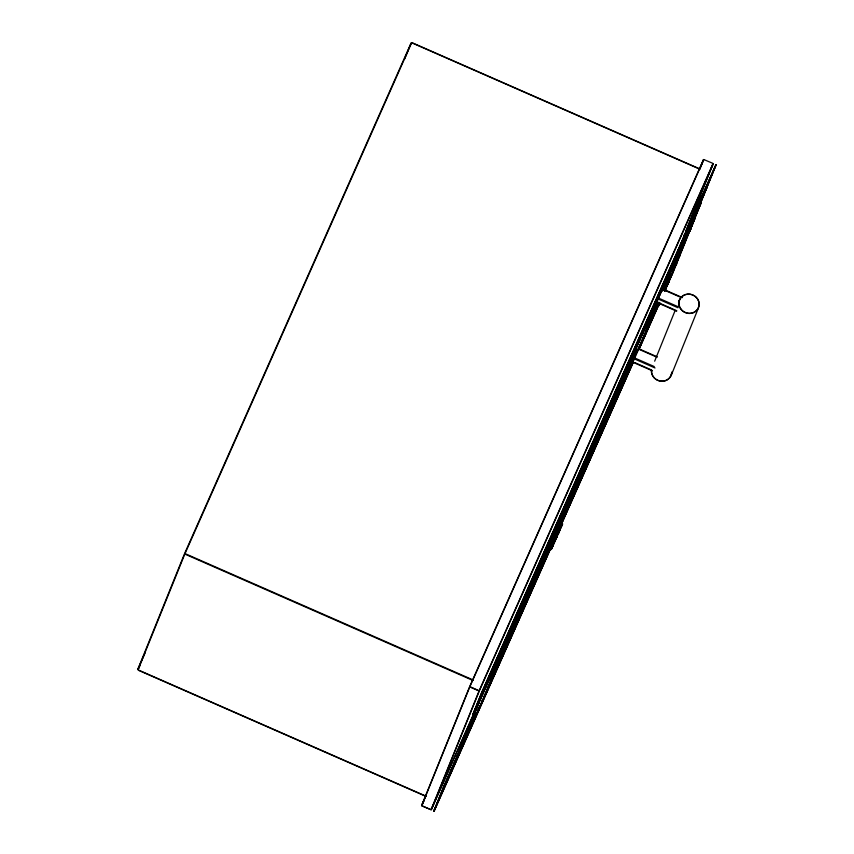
<?xml version="1.0" encoding="UTF-8"?>
<svg xmlns="http://www.w3.org/2000/svg" width="854" height="854" viewBox="0 0 854 854"><rect width="100%" height="100%" fill="white"/><g stroke="black" fill="none" stroke-linecap="round" stroke-linejoin="round"><path stroke-width="1.28" d="M668.629 282.535L668.458 282.909M659.662 303.512L659.245 304.451M665.479 290.392L665.757 289.73M674.884 264.142C673.625 267.142 675.13 263.213 674.874 264.484M675.044 263.726L676.357 260.438L674.19 265.701M678.129 257.727L677.5 259.146M678.535 257.161L675.738 264.003L677.169 260.929M679.293 255.463L677.414 259.691M681.908 248.642L681.663 249.187M683.189 245.354L682.068 248.279M683.328 245.44L682.058 248.29M690.48 229.331L690.918 228.349M691.174 227.431L691.035 227.751M668.148 282.93C668.18 283.314 667.39 285.556 668.009 283.944M678.3 258.324C676.656 262.338 680.36 253.51 678.706 257.513M681.385 250.766L680.884 251.887L681.268 251.001M680.104 255.197L679.912 255.581M668.127 283.656L667.689 284.628L668.041 283.88M675.994 263.566L673.592 269.042M676.742 259.573C676.09 261.057 679.56 253.222 677.265 258.378M667.839 284.318L667.412 285.3M682.325 247.703L682.474 248.311L682.944 246.294M137.804 669.365L184.517 553.744M138.028 669.888L184.742 554.267M404.679 58.926L411.148 42.935M421.662 805.429L469.604 686.744M421.78 805.717L469.732 687.032M431.056 809.784L479.009 691.099M431.345 809.677L479.297 690.993M443.824 786.246L433.779 811.119L632.835 362.897M472.945 714.168L481.837 692.156M443.866 786.331L433.896 811.279L632.889 363.025M481.88 692.252L473.063 714.339L707.176 186.93L473.297 714.264M434.003 811.289L444.155 786.385M473.169 714.35L482.168 692.306M450.25 773.212L478.539 702.991M478.774 703.173L450.336 773.276L632.697 362.245M478.87 703.141L450.538 773.265L642.614 340.34M486.609 690.779L502.163 652.264M502.312 652.371L486.78 690.833M502.494 652.413L486.983 691.035M493.751 674.286L630.38 365.875M497.914 663.985L634.511 355.648M699.992 168.249L703.493 159.591M700.291 168.142L703.781 159.495M552.324 547.094L551.289 549.581L552.762 546.08M560.213 529.309L559.84 530.131L561.025 527.462M561.505 526.555L562.647 523.812L562.316 524.559M621.071 387.695L636.732 349.158L502.483 652.232M621.499 387.855L636.838 349.169M656.352 301.078L657.078 299.263M621.402 387.844L636.967 349.329L501.501 654.943M632.633 361.744L633.732 359.022M656.758 302.028L657.858 299.306M661.615 291L662.352 289.186M683.584 236.505L684.588 234.028M685.581 231.551L713.058 163.562M646.681 328.374L648.165 324.701M664.455 284.168L663.014 287.937L672.119 265.957M665.49 281.809L667.967 275.682M670.934 268.327L671.884 265.786M673.721 261.516L675.215 257.801M676.219 255.335L713.175 163.851M638.248 349.788L644.887 333.359M645.88 330.904L648.346 324.776M649.232 322.31L656.769 303.949M638.29 349.884L657.249 303.159M663.216 288.396L672.215 265.925M642.432 340.041L657.452 303.149M662.917 289.613L670.87 269.928L478.475 703.461M642.667 340.212L658.028 301.985M662.544 291L670.956 269.992M657.996 302.583L644.61 335.9L657.89 305.796M663.003 290.371L672.909 265.669M644.695 335.964L658.114 302.743M663.088 290.435L673.059 265.775M658.317 302.722L644.749 335.846M663.195 290.456L673.23 265.818M673.528 267.526L672.429 269.992M673.913 266.651L673.667 267.217L674.201 266.01M674.916 264.035C673.24 267.825 677.969 257.161 674.297 265.434M675.631 262.071L676.101 260.993L675.247 263.256M674.681 264.932L675.076 264.035M658.647 305.796L658.317 306.501L659.096 304.75M677.382 259.755L676.635 261.452M676.774 260.78L677.051 260.107M680.894 250.937L681.15 250.35L680.318 252.229L681.044 250.585M682.784 246.667L682.463 247.052M668.308 282.386L671.276 275.031M673.165 270.035C676.688 261.751 669.419 278.575 674.745 266.459M674.671 266.491L675.343 265.103L675.012 265.797M678.823 256.168L682.1 248.194M682.538 247.233L683.937 243.678M685.431 239.995L686.029 238.661M691.078 226.022L692.562 222.339M694.548 217.439L696.031 213.767M698.017 208.867L699.501 205.184M700.483 202.74L715.876 164.662L481.891 692.039M666.995 286.229L667.337 285.396M679.901 254.182L667.988 283.656M680.264 253.275L682.72 247.372M680.649 252.4L679.912 253.67M685.837 239.483L683.403 244.884M686.829 237.028L689.306 230.9M690.299 228.456L692.765 222.328M693.651 219.862L716.079 164.641L481.966 692.039M716.164 164.705L664.86 291.15M672.92 272.095L701.358 201.982L673.23 265.637M673.144 272.277L701.444 202.046M654.666 361.189L675.034 310.76M678.514 302.156L679.506 299.701M671.105 375.632L698.433 307.995A10.28 9.618 22 0 0 687.662 294.107A10.28 9.618 22 0 0 680.916 309.329A10.28 9.618 22 0 0 698.412 307.92M676.56 263.939L676.283 264.559M673.454 269.266L673.069 270.216L673.977 268.092M671.884 273.739L671.265 275.137L671.991 273.44L671.532 274.518M678.439 258.025C677.275 260.865 679.731 254.972 678.578 257.812M692.092 225.285L690.833 228.146L692.156 225.2L691.836 225.936M691.409 226.876L691.708 226.171M665.298 290.008L665.469 289.634M673.71 267.131L674.756 264.761M676.389 260.683L676.656 259.765L676.24 261.11M684.598 242.184L684.47 242.483M692.647 223.716L692.893 223.15L692.22 225.082M665.608 290.093L665.704 289.858M676.464 264.164L676.069 265.092L676.688 263.63L676.144 264.868L676.389 264.345M552.57 546.656L553.264 544.991L552.623 546.411M554.31 542.653L553.488 544.532L554.417 542.514M555.143 540.849L555.965 538.97L555.036 540.998M675.984 261.239C674.681 265.135 676.827 259.061 676.058 261.121M673.262 268.145L673.528 267.526M674.575 264.761L674.938 263.961M676.283 260.598L676.112 261.367L676.336 260.502M683.403 244.949L683.147 245.514M685.292 240.305L684.332 242.44M676.208 262.424L675.514 263.971M677.094 260.395L676.859 260.95L677.115 259.99M679.165 255.773L679.453 254.727M680.819 251.087L681.022 251.567M683.915 243.721L683.093 246.518M690.651 228.605L690.192 229.662M679.592 254.417L679.848 253.841M680.03 253.414L680.926 251.759M684.833 242.632L684.257 243.892M689.53 231.413L690.576 229.128L689.253 232.074M692.402 224.591L692.167 225.136M693.299 222.243L694.355 219.884M682.079 249.197L682.378 248.525L681.759 249.517M683.531 245.536L684.043 244.383M694.505 219.531L694.846 218.752L694.612 219.297M672.632 269.544L673.133 268.444M682.634 247.019L682.762 246.304L682.559 246.849M684.513 242.056L684.171 242.814L684.727 241.543M690.929 227.975L690.64 228.947M676.325 262.157L676.891 260.865M678.674 256.883L678.994 256.125M682.912 246.934L683.168 246.336M675.546 264.665L675.204 265.274M668.362 282.428L667.721 284.553M690.31 229.737L690.865 228.445M689.616 231.295C690.672 228.797 689.263 232.117 689.936 230.559M689.007 232.662L689.765 230.932L689.424 231.658M674.543 265.242L674.831 264.26M676.293 262.925L677.841 259.338M675.461 262.84L675.93 261.783L675.642 262.37M690.491 229.267L690.235 229.897L690.555 229.096M693.299 222.243L693.811 221.111L693.416 221.997M674.553 266.8L675.087 265.562M680.051 255.303L679.987 255.41M668.725 282.311L668.949 281.777L668.714 282.354M694.27 220.054L693.992 220.684M685.581 239.632L685.346 240.166L685.741 239.301M689.786 230.911L690.064 230.206M690.427 229.128L690.566 228.776M692.69 224.015L692.893 223.15M679.186 255.709L678.962 256.2L679.101 255.495M681.823 249.389L681.46 250.201M682.485 247.329L682.229 248.856M682.399 248.119L682.346 248.589M559.199 531.722L559.669 530.644L558.463 533.259M672.674 269.437L672.344 270.206M675.76 263.416L675.429 264.185M679.773 254.001L679.517 254.577L679.816 253.894M681.535 250.03L682.293 248.695M683.542 245.536L683.862 244.799M669.707 279.034L670.112 278.105L669.557 279.365M672.963 272.255L664.593 291.065M554.118 543.059L555.143 540.731M552.079 547.798L553.082 545.492L552.378 547.051M554.299 542.792L555.346 540.422M682.976 245.856L683.2 245.322M681.727 249.048L681.353 249.902M559.135 531.914L558.196 533.985M184.806 553.072L410.998 43.234M185.243 553.104L411.436 43.266M137.942 669.066L144.977 653.203M138.263 669.365L139.885 665.714M469.764 686.381L703.408 159.762M470.01 686.392L703.653 159.773M421.737 805.269L425.516 796.729M421.908 805.429L424.075 800.55M479.275 690.459L712.919 163.84M479.457 690.63L713.101 164.011M482.222 692.178L716.122 164.801M473.031 714.179L689.093 226.983M694.558 214.856L698.369 206.262M702.127 197.808L703.685 194.104M704.742 191.712L706.931 186.791M431.185 809.496L473.372 714.414M474.45 711.98L475.539 709.535M478.592 702.874L670.721 270.003M431.419 809.517L477.397 705.895M478.923 703.013L670.913 270.088M672.963 265.551L701.209 202.056M673.283 265.69L701.454 202.195M502.216 652.146L636.689 349.254M674.105 265.914L674.489 264.975L674.222 265.626M691.804 225.947L692.711 223.556M499.91 658.882L636.593 350.503M681.524 249.485L682.004 248.439M443.877 786.118L461.704 745.926M462.793 743.492L464.416 739.842M676.816 261.046L677.286 260.011M677.766 258.911L678.129 258.1M678.279 257.748L678.738 256.723M678.919 256.307L679.389 255.271M443.963 786.128L461.79 745.937M444.208 786.267L461.982 746.022M463.114 743.642L466.359 736.329M467.437 733.896L472.241 722.879M473.383 720.498L476.628 713.186M477.706 710.752L479.809 705.831M481.485 702.234L482.51 699.736M483.652 697.355L629.483 368.48M635.173 355.723L637.778 349.841M638.184 349.051L641.429 341.739M673.998 268.156L675.343 265.103M677.361 260.513L677.67 259.819M450.229 773.062L632.003 363.366M638.493 348.731L642.283 340.191M638.109 350.055L642.347 340.255M664.85 290.275L672.824 272.309M639.315 348.037L659.149 303.127M638.963 349.339L659.811 302.348M664.679 291.118L673.091 272.394M434.131 811.204L632.974 363.035M639.048 349.339L659.48 303.277M559.893 530.195L560.224 529.448M560.576 528.583L561.964 525.423M675.76 262.093L676.154 261.228M679.538 256.467L679.827 255.805M559.381 531.188L560.085 529.608M557.224 536.045C559.06 531.839 554.62 542.141 556.552 537.689M680.713 251.3L680.499 252.357M681.866 249.261L681.727 249.976M675.727 263.48L676.24 263.011M682.474 247.052L682.794 246.262M682.079 249.208L682.357 247.628M659.042 304.889L659.384 304.099M704.048 159.634L712.812 163.338M412.279 42.785L699.981 168.975M412.172 42.999L699.874 169.188M663.43 289.26L682.463 297.608M663.248 289.655L681.086 297.48M659.331 298.484L678.364 306.832M658.936 299.38L677.969 307.728M658.936 302.903L676.784 310.739M657.559 302.786L676.603 311.134M639.304 348.976L657.153 356.801M639.112 349.371L656.961 357.196M635.205 358.2L654.239 366.547M634.81 359.096L655.039 367.967M632.398 360.698L495.779 669.109M634.81 362.619L651.474 369.931M633.433 362.502L652.477 370.849M185.542 553.808L473.244 679.997M185.329 554.31L473.031 680.499M470.17 686.787L478.88 690.598M470.052 687.054L478.763 690.875M138.572 670.08L426.274 796.27M138.465 670.305L426.167 796.494M422.079 805.824L430.79 809.635L422.025 805.941M671.81 372.002A10.28 9.618 22 0 1 660.953 381.194A10.28 9.618 22 0 1 651.517 369.835A10.152 9.49 22 0 0 660.291 381.023A10.152 9.49 22 0 0 671.575 373.283M681.225 251.108L681.449 250.585L681.225 251.129M677.969 260.374L678.45 259.274L677.969 260.374M557.352 535.874L556.765 537.102L557.352 535.874M690.961 228.21L690.672 228.872L690.961 228.21M556.797 537.017L556.445 537.828L556.872 536.963M558.633 532.885L557.801 534.807L558.644 533.013M681.033 309.212A10.152 9.49 22 0 0 698.305 307.814A10.152 9.49 22 0 0 687.705 294.192A10.152 9.49 22 0 0 681.033 309.212"/></g></svg>
